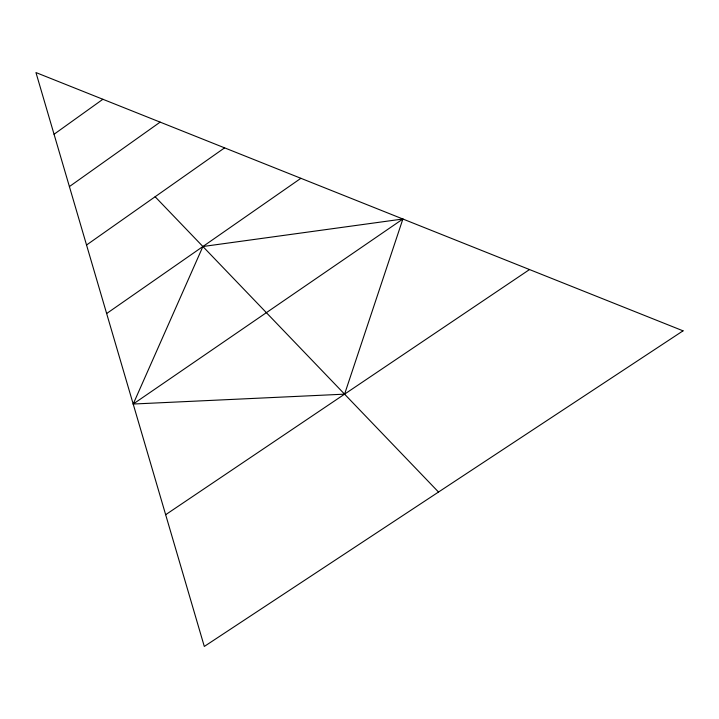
<?xml version="1.0" encoding="UTF-8"?>
<svg xmlns="http://www.w3.org/2000/svg" width="719" height="719" viewBox="0 0 719 719"><rect width="100%" height="100%" fill="white"/><g stroke="black" fill="none" stroke-linecap="round" stroke-linejoin="round"><path stroke-width="1.08" d="M402.883 219.007L344.581 394.156L133.195 404.033L202.902 246.518L402.883 219.007L133.195 404.033M54.051 134.255L102.889 99.267M69.401 186.581L160.139 122.122M86.541 245.017L224.598 147.853M106.646 313.529L300.893 178.303M165.658 514.705L529.517 269.553M155.133 196.745L438.518 492.039M683.05 330.83L204.304 646.444L35.95 72.556L683.05 330.83"/></g></svg>
